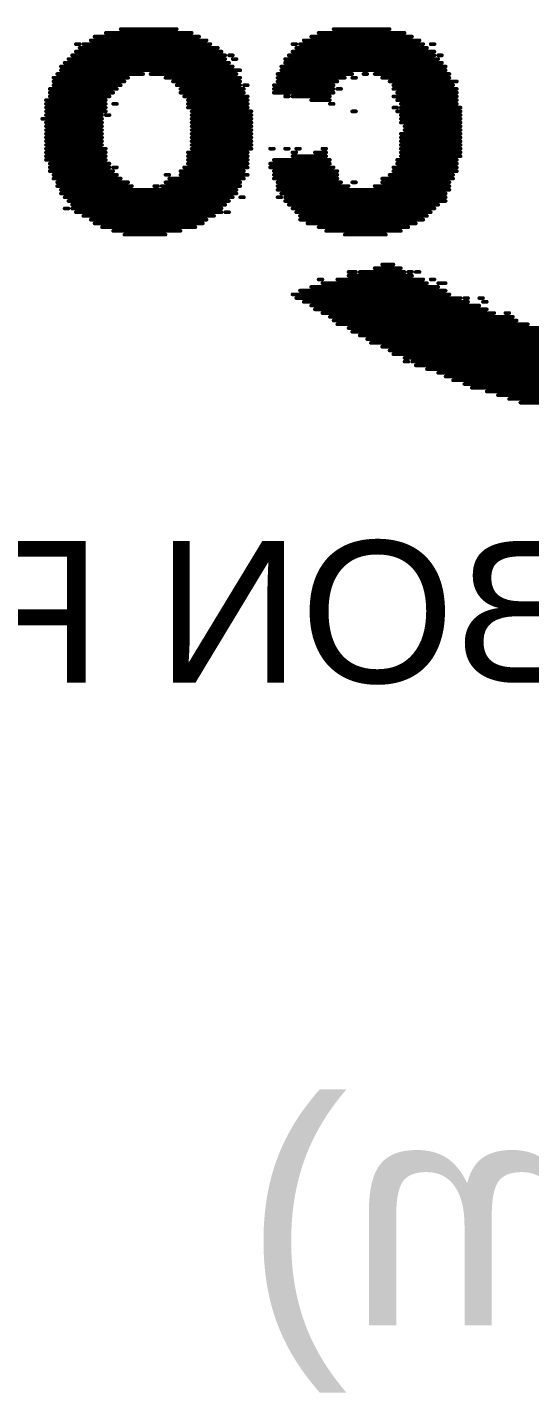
# Model space of a CAD drawing. Header units: inches. Extents: x -0.4 to 12.9, y -0.9 to 6.
# Drawn here: x 0.6065 to 0.741, y 1.6572 to 2.0228 of the extents above; entities that cross this region are included whole.
import ezdxf

# ---------------------------------------------------------------- set-up
doc = ezdxf.new("R2010")
doc.units = ezdxf.units.IN
doc.header["$MEASUREMENT"] = 0
doc.layers.add('Bottom Overlay', color=54, linetype='Continuous')
doc.styles.add('Arial', font='', dxfattribs={"height": 0.2})
doc.styles.get('Arial').set_extended_font_data('Arial')

msp = doc.modelspace()

# ---------------------------------------------------------------- linework, layer by layer
at = {"layer": 'Bottom Overlay', "const_width": 0.001}
for points in [[(0.62745, 2.02125), (0.65045, 2.02125)], [(0.63145, 2.02225), (0.64645, 2.02225)], [(0.68445, 2.02125), (0.70745, 2.02125)], [(0.68845, 2.02225), (0.70345, 2.02225)], [(0.61945, 2.01825), (0.62045, 2.01825)], [(0.62145, 2.01825), (0.65545, 2.01825)], [(0.62345, 2.01925), (0.65445, 2.01925)], [(0.62445, 2.02025), (0.65245, 2.02025)], [(0.67745, 2.01825), (0.67845, 2.01825)], [(0.67945, 2.01825), (0.71245, 2.01825)], [(0.68045, 2.01925), (0.71145, 2.01925)], [(0.68245, 2.02025), (0.70945, 2.02025)], [(0.71445, 2.01825), (0.71545, 2.01825)], [(0.61745, 2.01425), (0.65945, 2.01425)], [(0.61845, 2.01525), (0.65945, 2.01525)], [(0.61945, 2.01625), (0.65845, 2.01625)], [(0.62045, 2.01725), (0.65745, 2.01725)], [(0.66045, 2.01525), (0.66145, 2.01525)], [(0.66145, 2.01425), (0.66245, 2.01425)], [(0.67545, 2.01425), (0.71645, 2.01425)], [(0.67645, 2.01525), (0.71545, 2.01525)], [(0.67745, 2.01625), (0.71545, 2.01625)], [(0.67845, 2.01725), (0.71345, 2.01725)], [(0.71645, 2.01525), (0.71745, 2.01525)], [(0.61445, 2.01025), (0.63745, 2.01025)], [(0.61545, 2.01225), (0.66145, 2.01225)], [(0.61545, 2.01125), (0.66345, 2.01125)], [(0.61645, 2.01325), (0.66045, 2.01325)], [(0.63945, 2.01025), (0.66245, 2.01025)], [(0.67345, 2.01025), (0.69345, 2.01025)], [(0.67445, 2.01225), (0.71845, 2.01225)], [(0.67445, 2.01125), (0.71845, 2.01125)], [(0.67545, 2.01325), (0.71745, 2.01325)], [(0.69645, 2.01025), (0.69745, 2.01025)], [(0.69945, 2.01025), (0.71945, 2.01025)], [(0.61345, 2.00925), (0.63345, 2.00925)], [(0.61345, 2.00825), (0.63245, 2.00825)], [(0.61345, 2.00725), (0.63145, 2.00725)], [(0.64345, 2.00925), (0.66345, 2.00925)], [(0.64545, 2.00825), (0.66345, 2.00825)], [(0.64645, 2.00725), (0.66345, 2.00725)], [(0.66445, 2.00725), (0.66545, 2.00725)], [(0.67245, 2.00725), (0.68845, 2.00725)], [(0.67345, 2.00925), (0.69145, 2.00925)], [(0.67345, 2.00825), (0.68945, 2.00825)], [(0.69345, 2.00925), (0.69445, 2.00925)], [(0.70145, 2.00925), (0.71945, 2.00925)], [(0.70345, 2.00825), (0.72145, 2.00825)], [(0.70445, 2.00725), (0.72045, 2.00725)], [(0.61145, 2.00325), (0.62745, 2.00325)], [(0.61245, 2.00625), (0.63045, 2.00625)], [(0.61245, 2.00525), (0.62945, 2.00525)], [(0.61245, 2.00425), (0.62845, 2.00425)], [(0.64745, 2.00625), (0.66445, 2.00625)], [(0.64745, 2.00525), (0.66445, 2.00525)], [(0.64845, 2.00425), (0.66545, 2.00425)], [(0.64945, 2.00325), (0.66545, 2.00325)], [(0.67245, 2.00625), (0.68845, 2.00625)], [(0.67245, 2.00525), (0.68845, 2.00525)], [(0.67545, 2.00425), (0.67645, 2.00425)], [(0.67745, 2.00425), (0.68745, 2.00425)], [(0.68245, 2.00325), (0.68745, 2.00325)], [(0.68945, 2.00625), (0.69045, 2.00625)], [(0.70445, 2.00625), (0.72145, 2.00625)], [(0.70445, 2.00425), (0.72145, 2.00425)], [(0.70545, 2.00525), (0.72145, 2.00525)], [(0.70545, 2.00325), (0.72145, 2.00325)], [(0.61145, 2.00225), (0.62745, 2.00225)], [(0.61145, 2.00125), (0.62745, 2.00125)], [(0.61145, 2.00025), (0.62745, 2.00025)], [(0.61145, 1.99925), (0.62645, 1.99925)], [(0.62745, 1.99925), (0.62845, 1.99925)], [(0.62945, 2.00225), (0.63045, 2.00225)], [(0.64945, 2.00225), (0.66545, 2.00225)], [(0.64945, 2.00125), (0.66545, 2.00125)], [(0.65045, 2.00025), (0.66645, 2.00025)], [(0.65045, 1.99925), (0.66645, 1.99925)], [(0.68745, 2.00225), (0.68845, 2.00225)], [(0.69345, 2.00025), (0.69445, 2.00025)], [(0.70445, 2.00125), (0.70545, 2.00125)], [(0.70545, 2.00025), (0.72245, 2.00025)], [(0.70645, 2.00225), (0.72145, 2.00225)], [(0.70645, 2.00125), (0.72245, 2.00125)], [(0.70645, 1.99925), (0.72245, 1.99925)], [(0.61045, 1.99825), (0.62645, 1.99825)], [(0.61145, 1.99725), (0.62645, 1.99725)], [(0.61145, 1.99625), (0.62645, 1.99625)], [(0.65045, 1.99825), (0.66645, 1.99825)], [(0.65045, 1.99725), (0.66645, 1.99725)], [(0.65045, 1.99625), (0.66645, 1.99625)], [(0.70645, 1.99825), (0.72245, 1.99825)], [(0.70645, 1.99725), (0.72245, 1.99725)], [(0.70745, 1.99625), (0.72245, 1.99625)], [(0.61145, 1.99525), (0.62645, 1.99525)], [(0.61145, 1.99425), (0.62645, 1.99425)], [(0.61145, 1.99325), (0.62645, 1.99325)], [(0.61145, 1.99225), (0.62645, 1.99225)], [(0.65045, 1.99525), (0.66645, 1.99525)], [(0.65045, 1.99425), (0.66645, 1.99425)], [(0.65045, 1.99325), (0.66645, 1.99325)], [(0.65045, 1.99225), (0.66645, 1.99225)], [(0.70645, 1.99425), (0.72245, 1.99425)], [(0.70645, 1.99325), (0.72245, 1.99325)], [(0.70645, 1.99225), (0.72245, 1.99225)], [(0.70745, 1.99525), (0.72245, 1.99525)], [(0.61145, 1.99125), (0.62645, 1.99125)], [(0.61145, 1.99025), (0.62745, 1.99025)], [(0.61145, 1.98925), (0.62745, 1.98925)], [(0.61145, 1.98825), (0.62745, 1.98825)], [(0.64945, 1.98925), (0.66545, 1.98925)], [(0.64945, 1.98825), (0.66545, 1.98825)], [(0.65045, 1.99125), (0.66645, 1.99125)], [(0.65045, 1.99025), (0.66645, 1.99025)], [(0.67145, 1.99025), (0.67245, 1.99025)], [(0.67545, 1.99025), (0.67645, 1.99025)], [(0.67745, 1.98925), (0.67845, 1.98925)], [(0.67745, 1.98825), (0.68645, 1.98825)], [(0.67845, 1.99025), (0.67945, 1.99025)], [(0.68345, 1.98925), (0.68645, 1.98925)], [(0.68545, 1.99025), (0.68645, 1.99025)], [(0.70645, 1.99125), (0.72245, 1.99125)], [(0.70645, 1.99025), (0.72245, 1.99025)], [(0.70645, 1.98925), (0.72245, 1.98925)], [(0.70645, 1.98825), (0.72245, 1.98825)], [(0.61145, 1.98725), (0.62745, 1.98725)], [(0.61245, 1.98625), (0.62845, 1.98625)], [(0.61245, 1.98525), (0.62845, 1.98525)], [(0.62945, 1.98525), (0.63045, 1.98525)], [(0.64845, 1.98525), (0.66545, 1.98525)], [(0.64945, 1.98725), (0.66545, 1.98725)], [(0.64945, 1.98625), (0.66545, 1.98625)], [(0.67145, 1.98625), (0.68745, 1.98625)], [(0.67145, 1.98525), (0.68845, 1.98525)], [(0.67245, 1.98725), (0.68745, 1.98725)], [(0.70445, 1.98525), (0.72145, 1.98525)], [(0.70545, 1.98725), (0.72145, 1.98725)], [(0.70545, 1.98625), (0.72145, 1.98625)], [(0.61245, 1.98425), (0.62945, 1.98425)], [(0.61345, 1.98325), (0.63045, 1.98325)], [(0.61345, 1.98225), (0.63145, 1.98225)], [(0.61445, 1.98125), (0.63345, 1.98125)], [(0.64345, 1.98325), (0.64445, 1.98325)], [(0.64345, 1.98125), (0.66345, 1.98125)], [(0.64445, 1.98225), (0.66445, 1.98225)], [(0.64745, 1.98425), (0.66445, 1.98425)], [(0.64745, 1.98325), (0.66545, 1.98325)], [(0.67245, 1.98425), (0.68945, 1.98425)], [(0.67245, 1.98325), (0.68945, 1.98325)], [(0.67245, 1.98225), (0.68945, 1.98225)], [(0.67345, 1.98125), (0.69045, 1.98125)], [(0.69345, 1.98125), (0.69445, 1.98125)], [(0.70145, 1.98225), (0.72045, 1.98225)], [(0.70145, 1.98125), (0.71945, 1.98125)], [(0.70345, 1.98325), (0.72045, 1.98325)], [(0.70445, 1.98425), (0.72145, 1.98425)], [(0.61445, 1.98025), (0.63445, 1.98025)], [(0.61545, 1.97925), (0.66245, 1.97925)], [(0.61545, 1.97825), (0.66245, 1.97825)], [(0.61645, 1.97725), (0.66145, 1.97725)], [(0.64045, 1.98025), (0.64145, 1.98025)], [(0.64245, 1.98025), (0.66345, 1.98025)], [(0.66345, 1.97725), (0.66445, 1.97725)], [(0.67345, 1.98025), (0.69245, 1.98025)], [(0.67345, 1.97925), (0.71945, 1.97925)], [(0.67345, 1.97725), (0.67445, 1.97725)], [(0.67445, 1.97825), (0.71845, 1.97825)], [(0.67545, 1.97725), (0.71845, 1.97725)], [(0.69945, 1.98025), (0.71945, 1.98025)], [(0.61645, 1.97425), (0.61745, 1.97425)], [(0.61745, 1.97625), (0.66045, 1.97625)], [(0.61845, 1.97525), (0.65945, 1.97525)], [(0.61845, 1.97425), (0.65845, 1.97425)], [(0.67545, 1.97625), (0.71845, 1.97625)], [(0.67645, 1.97525), (0.71645, 1.97525)], [(0.67745, 1.97425), (0.71545, 1.97425)], [(0.61945, 1.97325), (0.65845, 1.97325)], [(0.62145, 1.97225), (0.65645, 1.97225)], [(0.62345, 1.97125), (0.65445, 1.97125)], [(0.62445, 1.97025), (0.65345, 1.97025)], [(0.65945, 1.97325), (0.66045, 1.97325)], [(0.67845, 1.97325), (0.71445, 1.97325)], [(0.67945, 1.97225), (0.71345, 1.97225)], [(0.67945, 1.97125), (0.71245, 1.97125)], [(0.68145, 1.97025), (0.71045, 1.97025)], [(0.62645, 1.96925), (0.65145, 1.96925)], [(0.62945, 1.96825), (0.64745, 1.96825)], [(0.63245, 1.96725), (0.64345, 1.96725)], [(0.68445, 1.96925), (0.70845, 1.96925)], [(0.68645, 1.96825), (0.70645, 1.96825)], [(0.69145, 1.96725), (0.70245, 1.96725)], [(0.70145, 1.95925), (0.70445, 1.95925)], [(0.68445, 1.95525), (0.68545, 1.95525)], [(0.68945, 1.95525), (0.71245, 1.95525)], [(0.69245, 1.95725), (0.69445, 1.95725)], [(0.69245, 1.95625), (0.70945, 1.95625)], [(0.69545, 1.95725), (0.70745, 1.95725)], [(0.69945, 1.95825), (0.70645, 1.95825)], [(0.70845, 1.95725), (0.70945, 1.95725)], [(0.71045, 1.95725), (0.71145, 1.95725)], [(0.71445, 1.95525), (0.71545, 1.95525)], [(0.67945, 1.95225), (0.71845, 1.95225)], [(0.68245, 1.95325), (0.71645, 1.95325)], [(0.68545, 1.95425), (0.71345, 1.95425)], [(0.71645, 1.95425), (0.71845, 1.95425)], [(0.67745, 1.95125), (0.71945, 1.95125)], [(0.67845, 1.95025), (0.72245, 1.95025)], [(0.68045, 1.94925), (0.72445, 1.94925)], [(0.68245, 1.94825), (0.72745, 1.94825)], [(0.72345, 1.95025), (0.72445, 1.95025)], [(0.72745, 1.95025), (0.72845, 1.95025)], [(0.72845, 1.94925), (0.72945, 1.94925)], [(0.68345, 1.94725), (0.72945, 1.94725)], [(0.68545, 1.94625), (0.73145, 1.94625)], [(0.68745, 1.94525), (0.73645, 1.94525)], [(0.73445, 1.94625), (0.73545, 1.94625)], [(0.68845, 1.94425), (0.73745, 1.94425)], [(0.68945, 1.94325), (0.74045, 1.94325)], [(0.69245, 1.94225), (0.74445, 1.94225)], [(0.69345, 1.94125), (0.74845, 1.94125)], [(0.69545, 1.94025), (0.75145, 1.94025)], [(0.69745, 1.93925), (0.75545, 1.93925)], [(0.69845, 1.93825), (0.75945, 1.93825)], [(0.70145, 1.93725), (0.76645, 1.93725)], [(0.70345, 1.93625), (0.77145, 1.93625)], [(0.70445, 1.93525), (0.77845, 1.93525)], [(0.70745, 1.93425), (0.78845, 1.93425)], [(0.70745, 1.93325), (0.70845, 1.93325)], [(0.70945, 1.93325), (0.89845, 1.93325)], [(0.71045, 1.93225), (0.89645, 1.93225)], [(0.71345, 1.93125), (0.89445, 1.93125)], [(0.71645, 1.93025), (0.89245, 1.93025)], [(0.71845, 1.92925), (0.88945, 1.92925)], [(0.72045, 1.92825), (0.88645, 1.92825)], [(0.72345, 1.92725), (0.88445, 1.92725)], [(0.72545, 1.92625), (0.88145, 1.92625)], [(0.72945, 1.92525), (0.87845, 1.92525)], [(0.73245, 1.92425), (0.87545, 1.92425)], [(0.73545, 1.92325), (0.87245, 1.92325)], [(0.73845, 1.92225), (0.86945, 1.92225)]]:
    msp.add_lwpolyline(points, dxfattribs=at)
at = {"layer": 'Bottom Overlay', "const_width": 0.0005}
for points in [[(0.6272, 2.02125, 1), (0.6277, 2.02125, 1)], [(0.6312, 2.02225, 1), (0.6317, 2.02225, 1)], [(0.6462, 2.02225, 1), (0.6467, 2.02225, 1)], [(0.6502, 2.02125, 1), (0.6507, 2.02125, 1)], [(0.6842, 2.02125, 1), (0.6847, 2.02125, 1)], [(0.6882, 2.02225, 1), (0.6887, 2.02225, 1)], [(0.7032, 2.02225, 1), (0.7037, 2.02225, 1)], [(0.7072, 2.02125, 1), (0.7077, 2.02125, 1)], [(0.6192, 2.01825, 1), (0.6197, 2.01825, 1)], [(0.6202, 2.01825, 1), (0.6207, 2.01825, 1)], [(0.6212, 2.01825, 1), (0.6217, 2.01825, 1)], [(0.6232, 2.01925, 1), (0.6237, 2.01925, 1)], [(0.6242, 2.02025, 1), (0.6247, 2.02025, 1)], [(0.6522, 2.02025, 1), (0.6527, 2.02025, 1)], [(0.6542, 2.01925, 1), (0.6547, 2.01925, 1)], [(0.6552, 2.01825, 1), (0.6557, 2.01825, 1)], [(0.6772, 2.01825, 1), (0.6777, 2.01825, 1)], [(0.6782, 2.01825, 1), (0.6787, 2.01825, 1)], [(0.6792, 2.01825, 1), (0.6797, 2.01825, 1)], [(0.6802, 2.01925, 1), (0.6807, 2.01925, 1)], [(0.6822, 2.02025, 1), (0.6827, 2.02025, 1)], [(0.7092, 2.02025, 1), (0.7097, 2.02025, 1)], [(0.7112, 2.01925, 1), (0.7117, 2.01925, 1)], [(0.7122, 2.01825, 1), (0.7127, 2.01825, 1)], [(0.7142, 2.01825, 1), (0.7147, 2.01825, 1)], [(0.7152, 2.01825, 1), (0.7157, 2.01825, 1)], [(0.6172, 2.01425, 1), (0.6177, 2.01425, 1)], [(0.6182, 2.01525, 1), (0.6187, 2.01525, 1)], [(0.6192, 2.01625, 1), (0.6197, 2.01625, 1)], [(0.6202, 2.01725, 1), (0.6207, 2.01725, 1)], [(0.6572, 2.01725, 1), (0.6577, 2.01725, 1)], [(0.6582, 2.01625, 1), (0.6587, 2.01625, 1)], [(0.6592, 2.01525, 1), (0.6597, 2.01525, 1)], [(0.6592, 2.01425, 1), (0.6597, 2.01425, 1)], [(0.6602, 2.01525, 1), (0.6607, 2.01525, 1)], [(0.6612, 2.01525, 1), (0.6617, 2.01525, 1)], [(0.6612, 2.01425, 1), (0.6617, 2.01425, 1)], [(0.6622, 2.01425, 1), (0.6627, 2.01425, 1)], [(0.6752, 2.01425, 1), (0.6757, 2.01425, 1)], [(0.6762, 2.01525, 1), (0.6767, 2.01525, 1)], [(0.6772, 2.01625, 1), (0.6777, 2.01625, 1)], [(0.6782, 2.01725, 1), (0.6787, 2.01725, 1)], [(0.7132, 2.01725, 1), (0.7137, 2.01725, 1)], [(0.7152, 2.01625, 1), (0.7157, 2.01625, 1)], [(0.7152, 2.01525, 1), (0.7157, 2.01525, 1)], [(0.7162, 2.01525, 1), (0.7167, 2.01525, 1)], [(0.7162, 2.01425, 1), (0.7167, 2.01425, 1)], [(0.7172, 2.01525, 1), (0.7177, 2.01525, 1)], [(0.6142, 2.01025, 1), (0.6147, 2.01025, 1)], [(0.6152, 2.01225, 1), (0.6157, 2.01225, 1)], [(0.6152, 2.01125, 1), (0.6157, 2.01125, 1)], [(0.6162, 2.01325, 1), (0.6167, 2.01325, 1)], [(0.6372, 2.01025, 1), (0.6377, 2.01025, 1)], [(0.6392, 2.01025, 1), (0.6397, 2.01025, 1)], [(0.6602, 2.01325, 1), (0.6607, 2.01325, 1)], [(0.6612, 2.01225, 1), (0.6617, 2.01225, 1)], [(0.6622, 2.01025, 1), (0.6627, 2.01025, 1)], [(0.6632, 2.01125, 1), (0.6637, 2.01125, 1)], [(0.6732, 2.01025, 1), (0.6737, 2.01025, 1)], [(0.6742, 2.01225, 1), (0.6747, 2.01225, 1)], [(0.6742, 2.01125, 1), (0.6747, 2.01125, 1)], [(0.6752, 2.01325, 1), (0.6757, 2.01325, 1)], [(0.6932, 2.01025, 1), (0.6937, 2.01025, 1)], [(0.6962, 2.01025, 1), (0.6967, 2.01025, 1)], [(0.6972, 2.01025, 1), (0.6977, 2.01025, 1)], [(0.6992, 2.01025, 1), (0.6997, 2.01025, 1)], [(0.7172, 2.01325, 1), (0.7177, 2.01325, 1)], [(0.7182, 2.01225, 1), (0.7187, 2.01225, 1)], [(0.7182, 2.01125, 1), (0.7187, 2.01125, 1)], [(0.7192, 2.01025, 1), (0.7197, 2.01025, 1)], [(0.6132, 2.00925, 1), (0.6137, 2.00925, 1)], [(0.6132, 2.00825, 1), (0.6137, 2.00825, 1)], [(0.6132, 2.00725, 1), (0.6137, 2.00725, 1)], [(0.6312, 2.00725, 1), (0.6317, 2.00725, 1)], [(0.6322, 2.00825, 1), (0.6327, 2.00825, 1)], [(0.6332, 2.00925, 1), (0.6337, 2.00925, 1)], [(0.6432, 2.00925, 1), (0.6437, 2.00925, 1)], [(0.6452, 2.00825, 1), (0.6457, 2.00825, 1)], [(0.6462, 2.00725, 1), (0.6467, 2.00725, 1)], [(0.6632, 2.00925, 1), (0.6637, 2.00925, 1)], [(0.6632, 2.00825, 1), (0.6637, 2.00825, 1)], [(0.6632, 2.00725, 1), (0.6637, 2.00725, 1)], [(0.6642, 2.00725, 1), (0.6647, 2.00725, 1)], [(0.6652, 2.00725, 1), (0.6657, 2.00725, 1)], [(0.6722, 2.00725, 1), (0.6727, 2.00725, 1)], [(0.6732, 2.00925, 1), (0.6737, 2.00925, 1)], [(0.6732, 2.00825, 1), (0.6737, 2.00825, 1)], [(0.6882, 2.00725, 1), (0.6887, 2.00725, 1)], [(0.6892, 2.00825, 1), (0.6897, 2.00825, 1)], [(0.6912, 2.00925, 1), (0.6917, 2.00925, 1)], [(0.6932, 2.00925, 1), (0.6937, 2.00925, 1)], [(0.6942, 2.00925, 1), (0.6947, 2.00925, 1)], [(0.7012, 2.00925, 1), (0.7017, 2.00925, 1)], [(0.7032, 2.00825, 1), (0.7037, 2.00825, 1)], [(0.7042, 2.00725, 1), (0.7047, 2.00725, 1)], [(0.7192, 2.00925, 1), (0.7197, 2.00925, 1)], [(0.7202, 2.00725, 1), (0.7207, 2.00725, 1)], [(0.7212, 2.00825, 1), (0.7217, 2.00825, 1)], [(0.6112, 2.00325, 1), (0.6117, 2.00325, 1)], [(0.6122, 2.00625, 1), (0.6127, 2.00625, 1)], [(0.6122, 2.00525, 1), (0.6127, 2.00525, 1)], [(0.6122, 2.00425, 1), (0.6127, 2.00425, 1)], [(0.6272, 2.00325, 1), (0.6277, 2.00325, 1)], [(0.6282, 2.00425, 1), (0.6287, 2.00425, 1)], [(0.6292, 2.00525, 1), (0.6297, 2.00525, 1)], [(0.6302, 2.00625, 1), (0.6307, 2.00625, 1)], [(0.6472, 2.00625, 1), (0.6477, 2.00625, 1)], [(0.6472, 2.00525, 1), (0.6477, 2.00525, 1)], [(0.6482, 2.00425, 1), (0.6487, 2.00425, 1)], [(0.6492, 2.00325, 1), (0.6497, 2.00325, 1)], [(0.6642, 2.00625, 1), (0.6647, 2.00625, 1)], [(0.6642, 2.00525, 1), (0.6647, 2.00525, 1)], [(0.6652, 2.00425, 1), (0.6657, 2.00425, 1)], [(0.6652, 2.00325, 1), (0.6657, 2.00325, 1)], [(0.6722, 2.00625, 1), (0.6727, 2.00625, 1)], [(0.6722, 2.00525, 1), (0.6727, 2.00525, 1)], [(0.6752, 2.00425, 1), (0.6757, 2.00425, 1)], [(0.6762, 2.00425, 1), (0.6767, 2.00425, 1)], [(0.6772, 2.00425, 1), (0.6777, 2.00425, 1)], [(0.6822, 2.00325, 1), (0.6827, 2.00325, 1)], [(0.6872, 2.00425, 1), (0.6877, 2.00425, 1)], [(0.6872, 2.00325, 1), (0.6877, 2.00325, 1)], [(0.6882, 2.00625, 1), (0.6887, 2.00625, 1)], [(0.6882, 2.00525, 1), (0.6887, 2.00525, 1)], [(0.6892, 2.00625, 1), (0.6897, 2.00625, 1)], [(0.6902, 2.00625, 1), (0.6907, 2.00625, 1)], [(0.7042, 2.00625, 1), (0.7047, 2.00625, 1)], [(0.7042, 2.00425, 1), (0.7047, 2.00425, 1)], [(0.7052, 2.00525, 1), (0.7057, 2.00525, 1)], [(0.7052, 2.00325, 1), (0.7057, 2.00325, 1)], [(0.7212, 2.00625, 1), (0.7217, 2.00625, 1)], [(0.7212, 2.00525, 1), (0.7217, 2.00525, 1)], [(0.7212, 2.00425, 1), (0.7217, 2.00425, 1)], [(0.7212, 2.00325, 1), (0.7217, 2.00325, 1)], [(0.6112, 2.00225, 1), (0.6117, 2.00225, 1)], [(0.6112, 2.00125, 1), (0.6117, 2.00125, 1)], [(0.6112, 2.00025, 1), (0.6117, 2.00025, 1)], [(0.6112, 1.99925, 1), (0.6117, 1.99925, 1)], [(0.6262, 1.99925, 1), (0.6267, 1.99925, 1)], [(0.6272, 2.00225, 1), (0.6277, 2.00225, 1)], [(0.6272, 2.00125, 1), (0.6277, 2.00125, 1)], [(0.6272, 2.00025, 1), (0.6277, 2.00025, 1)], [(0.6272, 1.99925, 1), (0.6277, 1.99925, 1)], [(0.6282, 1.99925, 1), (0.6287, 1.99925, 1)], [(0.6292, 2.00225, 1), (0.6297, 2.00225, 1)], [(0.6302, 2.00225, 1), (0.6307, 2.00225, 1)], [(0.6492, 2.00225, 1), (0.6497, 2.00225, 1)], [(0.6492, 2.00125, 1), (0.6497, 2.00125, 1)], [(0.6502, 2.00025, 1), (0.6507, 2.00025, 1)], [(0.6502, 1.99925, 1), (0.6507, 1.99925, 1)], [(0.6652, 2.00225, 1), (0.6657, 2.00225, 1)], [(0.6652, 2.00125, 1), (0.6657, 2.00125, 1)], [(0.6662, 2.00025, 1), (0.6667, 2.00025, 1)], [(0.6662, 1.99925, 1), (0.6667, 1.99925, 1)], [(0.6872, 2.00225, 1), (0.6877, 2.00225, 1)], [(0.6882, 2.00225, 1), (0.6887, 2.00225, 1)], [(0.6932, 2.00025, 1), (0.6937, 2.00025, 1)], [(0.6942, 2.00025, 1), (0.6947, 2.00025, 1)], [(0.7042, 2.00125, 1), (0.7047, 2.00125, 1)], [(0.7052, 2.00125, 1), (0.7057, 2.00125, 1)], [(0.7052, 2.00025, 1), (0.7057, 2.00025, 1)], [(0.7062, 2.00225, 1), (0.7067, 2.00225, 1)], [(0.7062, 2.00125, 1), (0.7067, 2.00125, 1)], [(0.7062, 1.99925, 1), (0.7067, 1.99925, 1)], [(0.7212, 2.00225, 1), (0.7217, 2.00225, 1)], [(0.7222, 2.00125, 1), (0.7227, 2.00125, 1)], [(0.7222, 2.00025, 1), (0.7227, 2.00025, 1)], [(0.7222, 1.99925, 1), (0.7227, 1.99925, 1)], [(0.6102, 1.99825, 1), (0.6107, 1.99825, 1)], [(0.6112, 1.99725, 1), (0.6117, 1.99725, 1)], [(0.6112, 1.99625, 1), (0.6117, 1.99625, 1)], [(0.6262, 1.99825, 1), (0.6267, 1.99825, 1)], [(0.6262, 1.99725, 1), (0.6267, 1.99725, 1)], [(0.6262, 1.99625, 1), (0.6267, 1.99625, 1)], [(0.6502, 1.99825, 1), (0.6507, 1.99825, 1)], [(0.6502, 1.99725, 1), (0.6507, 1.99725, 1)], [(0.6502, 1.99625, 1), (0.6507, 1.99625, 1)], [(0.6662, 1.99825, 1), (0.6667, 1.99825, 1)], [(0.6662, 1.99725, 1), (0.6667, 1.99725, 1)], [(0.6662, 1.99625, 1), (0.6667, 1.99625, 1)], [(0.7062, 1.99825, 1), (0.7067, 1.99825, 1)], [(0.7062, 1.99725, 1), (0.7067, 1.99725, 1)], [(0.7072, 1.99625, 1), (0.7077, 1.99625, 1)], [(0.7222, 1.99825, 1), (0.7227, 1.99825, 1)], [(0.7222, 1.99725, 1), (0.7227, 1.99725, 1)], [(0.7222, 1.99625, 1), (0.7227, 1.99625, 1)], [(0.6112, 1.99525, 1), (0.6117, 1.99525, 1)], [(0.6112, 1.99425, 1), (0.6117, 1.99425, 1)], [(0.6112, 1.99325, 1), (0.6117, 1.99325, 1)], [(0.6112, 1.99225, 1), (0.6117, 1.99225, 1)], [(0.6262, 1.99525, 1), (0.6267, 1.99525, 1)], [(0.6262, 1.99425, 1), (0.6267, 1.99425, 1)], [(0.6262, 1.99325, 1), (0.6267, 1.99325, 1)], [(0.6262, 1.99225, 1), (0.6267, 1.99225, 1)], [(0.6502, 1.99525, 1), (0.6507, 1.99525, 1)], [(0.6502, 1.99425, 1), (0.6507, 1.99425, 1)], [(0.6502, 1.99325, 1), (0.6507, 1.99325, 1)], [(0.6502, 1.99225, 1), (0.6507, 1.99225, 1)], [(0.6662, 1.99525, 1), (0.6667, 1.99525, 1)], [(0.6662, 1.99425, 1), (0.6667, 1.99425, 1)], [(0.6662, 1.99325, 1), (0.6667, 1.99325, 1)], [(0.6662, 1.99225, 1), (0.6667, 1.99225, 1)], [(0.7062, 1.99425, 1), (0.7067, 1.99425, 1)], [(0.7062, 1.99325, 1), (0.7067, 1.99325, 1)], [(0.7062, 1.99225, 1), (0.7067, 1.99225, 1)], [(0.7072, 1.99525, 1), (0.7077, 1.99525, 1)], [(0.7222, 1.99525, 1), (0.7227, 1.99525, 1)], [(0.7222, 1.99425, 1), (0.7227, 1.99425, 1)], [(0.7222, 1.99325, 1), (0.7227, 1.99325, 1)], [(0.7222, 1.99225, 1), (0.7227, 1.99225, 1)], [(0.6112, 1.99125, 1), (0.6117, 1.99125, 1)], [(0.6112, 1.99025, 1), (0.6117, 1.99025, 1)], [(0.6112, 1.98925, 1), (0.6117, 1.98925, 1)], [(0.6112, 1.98825, 1), (0.6117, 1.98825, 1)], [(0.6262, 1.99125, 1), (0.6267, 1.99125, 1)], [(0.6272, 1.99025, 1), (0.6277, 1.99025, 1)], [(0.6272, 1.98925, 1), (0.6277, 1.98925, 1)], [(0.6272, 1.98825, 1), (0.6277, 1.98825, 1)], [(0.6492, 1.98925, 1), (0.6497, 1.98925, 1)], [(0.6492, 1.98825, 1), (0.6497, 1.98825, 1)], [(0.6502, 1.99125, 1), (0.6507, 1.99125, 1)], [(0.6502, 1.99025, 1), (0.6507, 1.99025, 1)], [(0.6652, 1.98925, 1), (0.6657, 1.98925, 1)], [(0.6652, 1.98825, 1), (0.6657, 1.98825, 1)], [(0.6662, 1.99125, 1), (0.6667, 1.99125, 1)], [(0.6662, 1.99025, 1), (0.6667, 1.99025, 1)], [(0.6712, 1.99025, 1), (0.6717, 1.99025, 1)], [(0.6722, 1.99025, 1), (0.6727, 1.99025, 1)], [(0.6752, 1.99025, 1), (0.6757, 1.99025, 1)], [(0.6762, 1.99025, 1), (0.6767, 1.99025, 1)], [(0.6772, 1.98925, 1), (0.6777, 1.98925, 1)], [(0.6772, 1.98825, 1), (0.6777, 1.98825, 1)], [(0.6782, 1.99025, 1), (0.6787, 1.99025, 1)], [(0.6782, 1.98925, 1), (0.6787, 1.98925, 1)], [(0.6792, 1.99025, 1), (0.6797, 1.99025, 1)], [(0.6832, 1.98925, 1), (0.6837, 1.98925, 1)], [(0.6852, 1.99025, 1), (0.6857, 1.99025, 1)], [(0.6862, 1.99025, 1), (0.6867, 1.99025, 1)], [(0.6862, 1.98925, 1), (0.6867, 1.98925, 1)], [(0.6862, 1.98825, 1), (0.6867, 1.98825, 1)], [(0.7062, 1.99125, 1), (0.7067, 1.99125, 1)], [(0.7062, 1.99025, 1), (0.7067, 1.99025, 1)], [(0.7062, 1.98925, 1), (0.7067, 1.98925, 1)], [(0.7062, 1.98825, 1), (0.7067, 1.98825, 1)], [(0.7222, 1.99125, 1), (0.7227, 1.99125, 1)], [(0.7222, 1.99025, 1), (0.7227, 1.99025, 1)], [(0.7222, 1.98925, 1), (0.7227, 1.98925, 1)], [(0.7222, 1.98825, 1), (0.7227, 1.98825, 1)], [(0.6112, 1.98725, 1), (0.6117, 1.98725, 1)], [(0.6122, 1.98625, 1), (0.6127, 1.98625, 1)], [(0.6122, 1.98525, 1), (0.6127, 1.98525, 1)], [(0.6272, 1.98725, 1), (0.6277, 1.98725, 1)], [(0.6282, 1.98625, 1), (0.6287, 1.98625, 1)], [(0.6282, 1.98525, 1), (0.6287, 1.98525, 1)], [(0.6292, 1.98525, 1), (0.6297, 1.98525, 1)], [(0.6302, 1.98525, 1), (0.6307, 1.98525, 1)], [(0.6482, 1.98525, 1), (0.6487, 1.98525, 1)], [(0.6492, 1.98725, 1), (0.6497, 1.98725, 1)], [(0.6492, 1.98625, 1), (0.6497, 1.98625, 1)], [(0.6652, 1.98725, 1), (0.6657, 1.98725, 1)], [(0.6652, 1.98625, 1), (0.6657, 1.98625, 1)], [(0.6652, 1.98525, 1), (0.6657, 1.98525, 1)], [(0.6712, 1.98625, 1), (0.6717, 1.98625, 1)], [(0.6712, 1.98525, 1), (0.6717, 1.98525, 1)], [(0.6722, 1.98725, 1), (0.6727, 1.98725, 1)], [(0.6872, 1.98725, 1), (0.6877, 1.98725, 1)], [(0.6872, 1.98625, 1), (0.6877, 1.98625, 1)], [(0.6882, 1.98525, 1), (0.6887, 1.98525, 1)], [(0.7042, 1.98525, 1), (0.7047, 1.98525, 1)], [(0.7052, 1.98725, 1), (0.7057, 1.98725, 1)], [(0.7052, 1.98625, 1), (0.7057, 1.98625, 1)], [(0.7212, 1.98725, 1), (0.7217, 1.98725, 1)], [(0.7212, 1.98625, 1), (0.7217, 1.98625, 1)], [(0.7212, 1.98525, 1), (0.7217, 1.98525, 1)], [(0.6122, 1.98425, 1), (0.6127, 1.98425, 1)], [(0.6132, 1.98325, 1), (0.6137, 1.98325, 1)], [(0.6132, 1.98225, 1), (0.6137, 1.98225, 1)], [(0.6142, 1.98125, 1), (0.6147, 1.98125, 1)], [(0.6292, 1.98425, 1), (0.6297, 1.98425, 1)], [(0.6302, 1.98325, 1), (0.6307, 1.98325, 1)], [(0.6312, 1.98225, 1), (0.6317, 1.98225, 1)], [(0.6332, 1.98125, 1), (0.6337, 1.98125, 1)], [(0.6432, 1.98325, 1), (0.6437, 1.98325, 1)], [(0.6432, 1.98125, 1), (0.6437, 1.98125, 1)], [(0.6442, 1.98325, 1), (0.6447, 1.98325, 1)], [(0.6442, 1.98225, 1), (0.6447, 1.98225, 1)], [(0.6472, 1.98425, 1), (0.6477, 1.98425, 1)], [(0.6472, 1.98325, 1), (0.6477, 1.98325, 1)], [(0.6632, 1.98125, 1), (0.6637, 1.98125, 1)], [(0.6642, 1.98425, 1), (0.6647, 1.98425, 1)], [(0.6642, 1.98225, 1), (0.6647, 1.98225, 1)], [(0.6652, 1.98325, 1), (0.6657, 1.98325, 1)], [(0.6722, 1.98425, 1), (0.6727, 1.98425, 1)], [(0.6722, 1.98325, 1), (0.6727, 1.98325, 1)], [(0.6722, 1.98225, 1), (0.6727, 1.98225, 1)], [(0.6732, 1.98125, 1), (0.6737, 1.98125, 1)], [(0.6892, 1.98425, 1), (0.6897, 1.98425, 1)], [(0.6892, 1.98325, 1), (0.6897, 1.98325, 1)], [(0.6892, 1.98225, 1), (0.6897, 1.98225, 1)], [(0.6902, 1.98125, 1), (0.6907, 1.98125, 1)], [(0.6932, 1.98125, 1), (0.6937, 1.98125, 1)], [(0.6942, 1.98125, 1), (0.6947, 1.98125, 1)], [(0.7012, 1.98225, 1), (0.7017, 1.98225, 1)], [(0.7012, 1.98125, 1), (0.7017, 1.98125, 1)], [(0.7032, 1.98325, 1), (0.7037, 1.98325, 1)], [(0.7042, 1.98425, 1), (0.7047, 1.98425, 1)], [(0.7192, 1.98125, 1), (0.7197, 1.98125, 1)], [(0.7202, 1.98325, 1), (0.7207, 1.98325, 1)], [(0.7202, 1.98225, 1), (0.7207, 1.98225, 1)], [(0.7212, 1.98425, 1), (0.7217, 1.98425, 1)], [(0.6142, 1.98025, 1), (0.6147, 1.98025, 1)], [(0.6152, 1.97925, 1), (0.6157, 1.97925, 1)], [(0.6152, 1.97825, 1), (0.6157, 1.97825, 1)], [(0.6162, 1.97725, 1), (0.6167, 1.97725, 1)], [(0.6342, 1.98025, 1), (0.6347, 1.98025, 1)], [(0.6402, 1.98025, 1), (0.6407, 1.98025, 1)], [(0.6412, 1.98025, 1), (0.6417, 1.98025, 1)], [(0.6422, 1.98025, 1), (0.6427, 1.98025, 1)], [(0.6612, 1.97725, 1), (0.6617, 1.97725, 1)], [(0.6622, 1.97925, 1), (0.6627, 1.97925, 1)], [(0.6622, 1.97825, 1), (0.6627, 1.97825, 1)], [(0.6632, 1.98025, 1), (0.6637, 1.98025, 1)], [(0.6632, 1.97725, 1), (0.6637, 1.97725, 1)], [(0.6642, 1.97725, 1), (0.6647, 1.97725, 1)], [(0.6732, 1.98025, 1), (0.6737, 1.98025, 1)], [(0.6732, 1.97925, 1), (0.6737, 1.97925, 1)], [(0.6732, 1.97725, 1), (0.6737, 1.97725, 1)], [(0.6742, 1.97825, 1), (0.6747, 1.97825, 1)], [(0.6742, 1.97725, 1), (0.6747, 1.97725, 1)], [(0.6752, 1.97725, 1), (0.6757, 1.97725, 1)], [(0.6922, 1.98025, 1), (0.6927, 1.98025, 1)], [(0.6992, 1.98025, 1), (0.6997, 1.98025, 1)], [(0.7182, 1.97825, 1), (0.7187, 1.97825, 1)], [(0.7182, 1.97725, 1), (0.7187, 1.97725, 1)], [(0.7192, 1.98025, 1), (0.7197, 1.98025, 1)], [(0.7192, 1.97925, 1), (0.7197, 1.97925, 1)], [(0.6162, 1.97425, 1), (0.6167, 1.97425, 1)], [(0.6172, 1.97625, 1), (0.6177, 1.97625, 1)], [(0.6172, 1.97425, 1), (0.6177, 1.97425, 1)], [(0.6182, 1.97525, 1), (0.6187, 1.97525, 1)], [(0.6182, 1.97425, 1), (0.6187, 1.97425, 1)], [(0.6582, 1.97425, 1), (0.6587, 1.97425, 1)], [(0.6592, 1.97525, 1), (0.6597, 1.97525, 1)], [(0.6602, 1.97625, 1), (0.6607, 1.97625, 1)], [(0.6752, 1.97625, 1), (0.6757, 1.97625, 1)], [(0.6762, 1.97525, 1), (0.6767, 1.97525, 1)], [(0.6772, 1.97425, 1), (0.6777, 1.97425, 1)], [(0.7152, 1.97425, 1), (0.7157, 1.97425, 1)], [(0.7162, 1.97525, 1), (0.7167, 1.97525, 1)], [(0.7182, 1.97625, 1), (0.7187, 1.97625, 1)], [(0.6192, 1.97325, 1), (0.6197, 1.97325, 1)], [(0.6212, 1.97225, 1), (0.6217, 1.97225, 1)], [(0.6232, 1.97125, 1), (0.6237, 1.97125, 1)], [(0.6242, 1.97025, 1), (0.6247, 1.97025, 1)], [(0.6532, 1.97025, 1), (0.6537, 1.97025, 1)], [(0.6542, 1.97125, 1), (0.6547, 1.97125, 1)], [(0.6562, 1.97225, 1), (0.6567, 1.97225, 1)], [(0.6582, 1.97325, 1), (0.6587, 1.97325, 1)], [(0.6592, 1.97325, 1), (0.6597, 1.97325, 1)], [(0.6602, 1.97325, 1), (0.6607, 1.97325, 1)], [(0.6782, 1.97325, 1), (0.6787, 1.97325, 1)], [(0.6792, 1.97225, 1), (0.6797, 1.97225, 1)], [(0.6792, 1.97125, 1), (0.6797, 1.97125, 1)], [(0.6812, 1.97025, 1), (0.6817, 1.97025, 1)], [(0.7102, 1.97025, 1), (0.7107, 1.97025, 1)], [(0.7122, 1.97125, 1), (0.7127, 1.97125, 1)], [(0.7132, 1.97225, 1), (0.7137, 1.97225, 1)], [(0.7142, 1.97325, 1), (0.7147, 1.97325, 1)], [(0.6262, 1.96925, 1), (0.6267, 1.96925, 1)], [(0.6292, 1.96825, 1), (0.6297, 1.96825, 1)], [(0.6322, 1.96725, 1), (0.6327, 1.96725, 1)], [(0.6432, 1.96725, 1), (0.6437, 1.96725, 1)], [(0.6472, 1.96825, 1), (0.6477, 1.96825, 1)], [(0.6512, 1.96925, 1), (0.6517, 1.96925, 1)], [(0.6842, 1.96925, 1), (0.6847, 1.96925, 1)], [(0.6862, 1.96825, 1), (0.6867, 1.96825, 1)], [(0.6912, 1.96725, 1), (0.6917, 1.96725, 1)], [(0.7022, 1.96725, 1), (0.7027, 1.96725, 1)], [(0.7062, 1.96825, 1), (0.7067, 1.96825, 1)], [(0.7082, 1.96925, 1), (0.7087, 1.96925, 1)], [(0.7012, 1.95925, 1), (0.7017, 1.95925, 1)], [(0.7042, 1.95925, 1), (0.7047, 1.95925, 1)], [(0.6842, 1.95525, 1), (0.6847, 1.95525, 1)], [(0.6852, 1.95525, 1), (0.6857, 1.95525, 1)], [(0.6892, 1.95525, 1), (0.6897, 1.95525, 1)], [(0.6922, 1.95725, 1), (0.6927, 1.95725, 1)], [(0.6922, 1.95625, 1), (0.6927, 1.95625, 1)], [(0.6942, 1.95725, 1), (0.6947, 1.95725, 1)], [(0.6952, 1.95725, 1), (0.6957, 1.95725, 1)], [(0.6992, 1.95825, 1), (0.6997, 1.95825, 1)], [(0.7062, 1.95825, 1), (0.7067, 1.95825, 1)], [(0.7072, 1.95725, 1), (0.7077, 1.95725, 1)], [(0.7082, 1.95725, 1), (0.7087, 1.95725, 1)], [(0.7092, 1.95725, 1), (0.7097, 1.95725, 1)], [(0.7092, 1.95625, 1), (0.7097, 1.95625, 1)], [(0.7102, 1.95725, 1), (0.7107, 1.95725, 1)], [(0.7112, 1.95725, 1), (0.7117, 1.95725, 1)], [(0.7122, 1.95525, 1), (0.7127, 1.95525, 1)], [(0.7142, 1.95525, 1), (0.7147, 1.95525, 1)], [(0.7152, 1.95525, 1), (0.7157, 1.95525, 1)], [(0.6792, 1.95225, 1), (0.6797, 1.95225, 1)], [(0.6822, 1.95325, 1), (0.6827, 1.95325, 1)], [(0.6852, 1.95425, 1), (0.6857, 1.95425, 1)], [(0.7132, 1.95425, 1), (0.7137, 1.95425, 1)], [(0.7162, 1.95425, 1), (0.7167, 1.95425, 1)], [(0.7162, 1.95325, 1), (0.7167, 1.95325, 1)], [(0.7182, 1.95425, 1), (0.7187, 1.95425, 1)], [(0.7182, 1.95225, 1), (0.7187, 1.95225, 1)], [(0.6772, 1.95125, 1), (0.6777, 1.95125, 1)], [(0.6782, 1.95025, 1), (0.6787, 1.95025, 1)], [(0.6802, 1.94925, 1), (0.6807, 1.94925, 1)], [(0.6822, 1.94825, 1), (0.6827, 1.94825, 1)], [(0.7192, 1.95125, 1), (0.7197, 1.95125, 1)], [(0.7222, 1.95025, 1), (0.7227, 1.95025, 1)], [(0.7232, 1.95025, 1), (0.7237, 1.95025, 1)], [(0.7242, 1.95025, 1), (0.7247, 1.95025, 1)], [(0.7242, 1.94925, 1), (0.7247, 1.94925, 1)], [(0.7272, 1.95025, 1), (0.7277, 1.95025, 1)], [(0.7272, 1.94825, 1), (0.7277, 1.94825, 1)], [(0.7282, 1.95025, 1), (0.7287, 1.95025, 1)], [(0.7282, 1.94925, 1), (0.7287, 1.94925, 1)], [(0.7292, 1.94925, 1), (0.7297, 1.94925, 1)], [(0.6832, 1.94725, 1), (0.6837, 1.94725, 1)], [(0.6852, 1.94625, 1), (0.6857, 1.94625, 1)], [(0.6872, 1.94525, 1), (0.6877, 1.94525, 1)], [(0.7292, 1.94725, 1), (0.7297, 1.94725, 1)], [(0.7312, 1.94625, 1), (0.7317, 1.94625, 1)], [(0.7342, 1.94625, 1), (0.7347, 1.94625, 1)], [(0.7352, 1.94625, 1), (0.7357, 1.94625, 1)], [(0.7362, 1.94525, 1), (0.7367, 1.94525, 1)], [(0.6882, 1.94425, 1), (0.6887, 1.94425, 1)], [(0.6892, 1.94325, 1), (0.6897, 1.94325, 1)], [(0.6922, 1.94225, 1), (0.6927, 1.94225, 1)], [(0.6932, 1.94125, 1), (0.6937, 1.94125, 1)], [(0.7372, 1.94425, 1), (0.7377, 1.94425, 1)], [(0.7402, 1.94325, 1), (0.7407, 1.94325, 1)], [(0.6952, 1.94025, 1), (0.6957, 1.94025, 1)], [(0.6972, 1.93925, 1), (0.6977, 1.93925, 1)], [(0.6982, 1.93825, 1), (0.6987, 1.93825, 1)], [(0.7012, 1.93725, 1), (0.7017, 1.93725, 1)], [(0.7032, 1.93625, 1), (0.7037, 1.93625, 1)], [(0.7042, 1.93525, 1), (0.7047, 1.93525, 1)], [(0.7072, 1.93425, 1), (0.7077, 1.93425, 1)], [(0.7072, 1.93325, 1), (0.7077, 1.93325, 1)], [(0.7082, 1.93325, 1), (0.7087, 1.93325, 1)], [(0.7092, 1.93325, 1), (0.7097, 1.93325, 1)], [(0.7102, 1.93225, 1), (0.7107, 1.93225, 1)], [(0.7132, 1.93125, 1), (0.7137, 1.93125, 1)], [(0.7162, 1.93025, 1), (0.7167, 1.93025, 1)], [(0.7182, 1.92925, 1), (0.7187, 1.92925, 1)], [(0.7202, 1.92825, 1), (0.7207, 1.92825, 1)], [(0.7232, 1.92725, 1), (0.7237, 1.92725, 1)], [(0.7252, 1.92625, 1), (0.7257, 1.92625, 1)], [(0.7292, 1.92525, 1), (0.7297, 1.92525, 1)], [(0.7322, 1.92425, 1), (0.7327, 1.92425, 1)], [(0.7352, 1.92325, 1), (0.7357, 1.92325, 1)], [(0.7382, 1.92225, 1), (0.7387, 1.92225, 1)]]:
    msp.add_lwpolyline(points, format="xyb", close=True, dxfattribs=at)

# ---------------------------------------------------------------- texts
at = {"layer": 'Bottom Overlay', "style": 'Arial', "text_generation_flag": 2}
for s, height, p in [('ZERO CARBON FOOTPRINT', 0.038, (1.03045, 1.84725)), ('35.00 (mm)', 0.06, (1.09295, 1.67525))]:
    msp.add_text(s, height=height, rotation=360, dxfattribs=at).set_placement(p)

doc.saveas('drawing.dxf')
